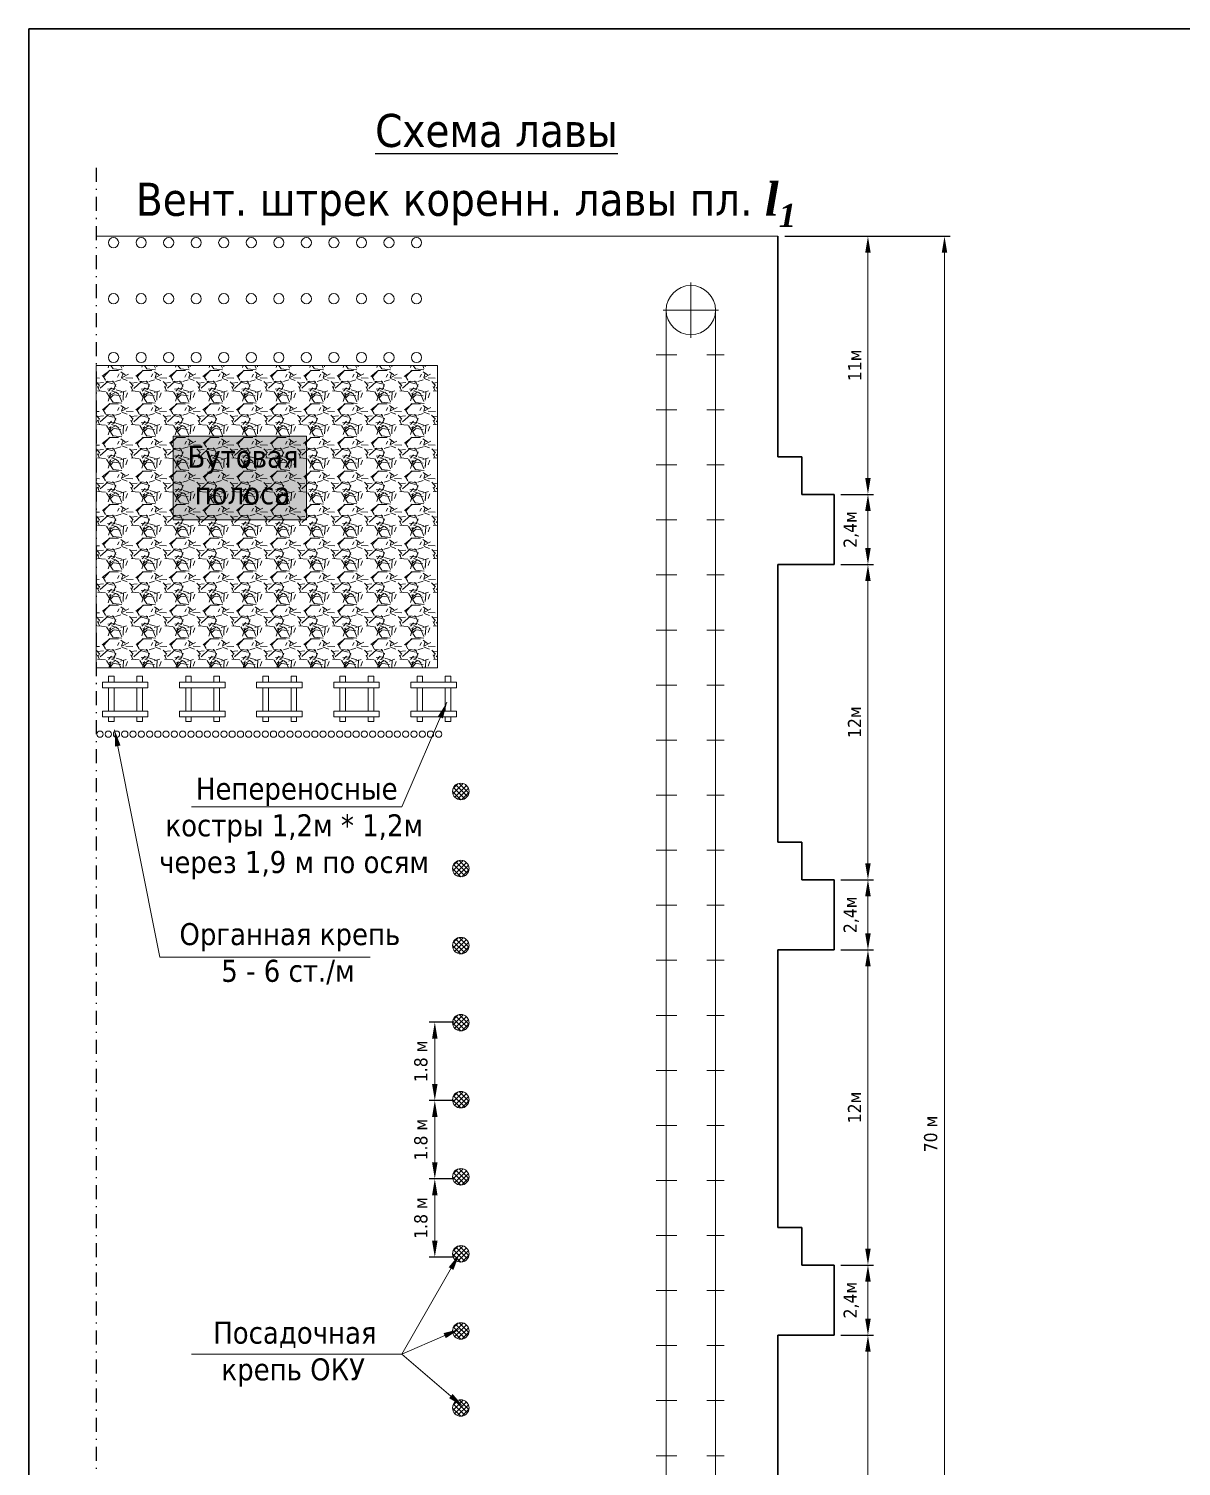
# Model space of a CAD drawing. Header units: millimetres. Extents: x 1757 to 4342, y -1901 to 53.
# Drawn here: x 3719.2 to 3823.8, y -405.4 to -274.8 of the extents above; entities that cross this region are included whole.
import ezdxf

# ---------------------------------------------------------------- set-up
doc = ezdxf.new("R2010")
doc.units = ezdxf.units.MM
doc.header["$LTSCALE"] = 0.1
doc.linetypes.add('DASHDOT', pattern=[25.4, 12.7, -6.35, 0, -6.35])
doc.styles.add('стиль', font='TAHOMA.TTF')
doc.dimstyles.new('Копия DIN', dxfattribs={"dimtxt": 2, "dimasz": 2.5, "dimexe": 0.5, "dimexo": 0.625, "dimtad": 0, "dimdec": 0, "dimlfac": 100, "dimzin": 4, "dimdsep": 46, "dimtxsty": 'стиль', "dimcen": 2.5, "dimclre": 256, "dimclrt": 256, "dimadec": 0, "dimazin": 2, "dimtfac": 1, "dimtdec": 0, "dimtmove": 0, "dimatfit": 3, "dimfxl": 1.25, "dimtvp": 1, "dimtolj": 1, "dimtzin": 0, "dimlwd": 0, "dimarcsym": 0})

# ---------------------------------------------------------------- blocks, each defined once
blk = doc.blocks.new('*D481')
at = {"linetype": 'ByBlock', "lineweight": -2}
for p, q in [((3757.79, -365.07), (3755.52, -365.07)), ((3757.79, -372.19), (3755.52, -372.19))]:
    blk.add_line(p, q, dxfattribs=at)
at = {"color": 0, "linetype": 'ByBlock', "lineweight": 0}
blk.add_line((3756.02, -366.57), (3756.02, -370.69), dxfattribs=at)
for points in [[(3755.77, -366.57), (3756.27, -366.57), (3756.02, -365.07)], [(3755.77, -370.69), (3756.27, -370.69), (3756.02, -372.19)]]:
    blk.add_solid(points, dxfattribs=at)
at = {"layer": 'Defpoints', "color": 0, "linetype": 'ByBlock', "lineweight": 0}
for p in [(3758.41, -365.07), (3756.02, -372.19), (3758.41, -372.19)]:
    blk.add_point(p, dxfattribs=at)
at = {"linetype": 'ByBlock', "lineweight": 0, "insert": (3754.76, -368.63), "char_height": 1.2, "attachment_point": 5, "rotation": 90, "style": 'стиль'}
blk.add_mtext('\\A1;1.8 м', dxfattribs=at)
blk = doc.blocks.new('*D482')
at = {"linetype": 'ByBlock', "lineweight": -2}
for p, q in [((3757.79, -372.19), (3755.52, -372.19)), ((3757.79, -379.3), (3755.52, -379.3))]:
    blk.add_line(p, q, dxfattribs=at)
at = {"color": 0, "linetype": 'ByBlock', "lineweight": 0}
blk.add_line((3756.02, -373.69), (3756.02, -377.8), dxfattribs=at)
for points in [[(3755.77, -373.69), (3756.27, -373.69), (3756.02, -372.19)], [(3755.77, -377.8), (3756.27, -377.8), (3756.02, -379.3)]]:
    blk.add_solid(points, dxfattribs=at)
at = {"layer": 'Defpoints', "color": 0, "linetype": 'ByBlock', "lineweight": 0}
for p in [(3758.41, -372.19), (3756.02, -379.3), (3758.41, -379.3)]:
    blk.add_point(p, dxfattribs=at)
at = {"linetype": 'ByBlock', "lineweight": 0, "insert": (3754.76, -375.74), "char_height": 1.2, "attachment_point": 5, "rotation": 90, "style": 'стиль'}
blk.add_mtext('\\A1;1.8 м', dxfattribs=at)
blk = doc.blocks.new('*D483')
at = {"linetype": 'ByBlock', "lineweight": -2}
for p, q in [((3757.79, -379.3), (3755.52, -379.3)), ((3757.79, -386.42), (3755.52, -386.42))]:
    blk.add_line(p, q, dxfattribs=at)
at = {"color": 0, "linetype": 'ByBlock', "lineweight": 0}
blk.add_line((3756.02, -380.8), (3756.02, -384.92), dxfattribs=at)
for points in [[(3755.77, -380.8), (3756.27, -380.8), (3756.02, -379.3)], [(3755.77, -384.92), (3756.27, -384.92), (3756.02, -386.42)]]:
    blk.add_solid(points, dxfattribs=at)
at = {"layer": 'Defpoints', "color": 0, "linetype": 'ByBlock', "lineweight": 0}
for p in [(3758.41, -379.3), (3756.02, -386.42), (3758.41, -386.42)]:
    blk.add_point(p, dxfattribs=at)
at = {"linetype": 'ByBlock', "lineweight": 0, "insert": (3754.76, -382.86), "char_height": 1.2, "attachment_point": 5, "rotation": 90, "style": 'стиль'}
blk.add_mtext('\\A1;1.8 м', dxfattribs=at)
blk = doc.blocks.new('*D486')
at = {"linetype": 'ByBlock', "lineweight": -2}
for p, q in [((3792.89, -387.13), (3795.84, -387.13)), ((3792.89, -393.51), (3795.84, -393.51))]:
    blk.add_line(p, q, dxfattribs=at)
at = {"color": 0, "linetype": 'ByBlock', "lineweight": 0}
blk.add_line((3795.34, -392.01), (3795.34, -388.63), dxfattribs=at)
for points in [[(3795.09, -388.63), (3795.59, -388.63), (3795.34, -387.13)], [(3795.09, -392.01), (3795.59, -392.01), (3795.34, -393.51)]]:
    blk.add_solid(points, dxfattribs=at)
at = {"layer": 'Defpoints', "color": 0, "linetype": 'ByBlock', "lineweight": 0}
for p in [(3792.26, -387.13), (3795.34, -387.13), (3792.26, -393.51)]:
    blk.add_point(p, dxfattribs=at)
at = {"linetype": 'ByBlock', "lineweight": 0, "insert": (3793.82, -390.32), "char_height": 1.2, "attachment_point": 5, "rotation": 90, "style": 'стиль'}
blk.add_mtext('\\A1;2,4м', dxfattribs=at)
blk = doc.blocks.new('*D487')
at = {"linetype": 'ByBlock', "lineweight": -2}
for p, q in [((3792.89, -352.13), (3795.84, -352.13)), ((3792.89, -358.51), (3795.84, -358.51))]:
    blk.add_line(p, q, dxfattribs=at)
at = {"color": 0, "linetype": 'ByBlock', "lineweight": 0}
blk.add_line((3795.34, -357.01), (3795.34, -353.63), dxfattribs=at)
for points in [[(3795.09, -353.63), (3795.59, -353.63), (3795.34, -352.13)], [(3795.09, -357.01), (3795.59, -357.01), (3795.34, -358.51)]]:
    blk.add_solid(points, dxfattribs=at)
at = {"layer": 'Defpoints', "color": 0, "linetype": 'ByBlock', "lineweight": 0}
for p in [(3792.26, -352.13), (3795.34, -352.13), (3792.26, -358.51)]:
    blk.add_point(p, dxfattribs=at)
at = {"linetype": 'ByBlock', "lineweight": 0, "insert": (3793.82, -355.32), "char_height": 1.2, "attachment_point": 5, "rotation": 90, "style": 'стиль'}
blk.add_mtext('\\A1;2,4м', dxfattribs=at)
blk = doc.blocks.new('*D488')
at = {"linetype": 'ByBlock', "lineweight": -2}
for p, q in [((3792.89, -317.13), (3795.84, -317.13)), ((3792.89, -323.51), (3795.84, -323.51))]:
    blk.add_line(p, q, dxfattribs=at)
at = {"color": 0, "linetype": 'ByBlock', "lineweight": 0}
blk.add_line((3795.34, -322.01), (3795.34, -318.63), dxfattribs=at)
for points in [[(3795.09, -318.63), (3795.59, -318.63), (3795.34, -317.13)], [(3795.09, -322.01), (3795.59, -322.01), (3795.34, -323.51)]]:
    blk.add_solid(points, dxfattribs=at)
at = {"layer": 'Defpoints', "color": 0, "linetype": 'ByBlock', "lineweight": 0}
for p in [(3792.26, -317.13), (3795.34, -317.13), (3792.26, -323.51)]:
    blk.add_point(p, dxfattribs=at)
at = {"linetype": 'ByBlock', "lineweight": 0, "insert": (3793.82, -320.32), "char_height": 1.2, "attachment_point": 5, "rotation": 90, "style": 'стиль'}
blk.add_mtext('\\A1;2,4м', dxfattribs=at)
blk = doc.blocks.new('*D490')
at = {"linetype": 'ByBlock', "lineweight": -2}
for p, q in [((3787.79, -293.69), (3795.84, -293.69)), ((3792.89, -317.13), (3795.84, -317.13))]:
    blk.add_line(p, q, dxfattribs=at)
at = {"color": 0, "linetype": 'ByBlock', "lineweight": 0}
blk.add_line((3795.34, -315.63), (3795.34, -295.19), dxfattribs=at)
for points in [[(3795.09, -295.19), (3795.59, -295.19), (3795.34, -293.69)], [(3795.09, -315.63), (3795.59, -315.63), (3795.34, -317.13)]]:
    blk.add_solid(points, dxfattribs=at)
at = {"layer": 'Defpoints', "color": 0, "linetype": 'ByBlock', "lineweight": 0}
for p in [(3787.17, -293.69), (3795.34, -293.69), (3792.26, -317.13)]:
    blk.add_point(p, dxfattribs=at)
at = {"linetype": 'ByBlock', "lineweight": 0, "insert": (3794.14, -305.41), "char_height": 1.2, "attachment_point": 5, "rotation": 90, "style": 'стиль'}
blk.add_mtext('\\A1;11м', dxfattribs=at)
blk = doc.blocks.new('*D491')
at = {"linetype": 'ByBlock', "lineweight": -2}
for p, q in [((3792.89, -393.51), (3795.84, -393.51)), ((3792.89, -422.13), (3795.84, -422.13))]:
    blk.add_line(p, q, dxfattribs=at)
at = {"color": 0, "linetype": 'ByBlock', "lineweight": 0}
blk.add_line((3795.34, -420.63), (3795.34, -395.01), dxfattribs=at)
for points in [[(3795.09, -395.01), (3795.59, -395.01), (3795.34, -393.51)], [(3795.09, -420.63), (3795.59, -420.63), (3795.34, -422.13)]]:
    blk.add_solid(points, dxfattribs=at)
at = {"layer": 'Defpoints', "color": 0, "linetype": 'ByBlock', "lineweight": 0}
for p in [(3792.26, -393.51), (3795.34, -393.51), (3792.26, -422.13)]:
    blk.add_point(p, dxfattribs=at)
at = {"linetype": 'ByBlock', "lineweight": 0, "insert": (3794.12, -407.82), "char_height": 1.2, "attachment_point": 5, "rotation": 90, "style": 'стиль'}
blk.add_mtext('\\A1;12м', dxfattribs=at)
blk = doc.blocks.new('*D492')
at = {"linetype": 'ByBlock', "lineweight": -2}
for p, q in [((3792.89, -358.51), (3795.84, -358.51)), ((3792.89, -387.13), (3795.84, -387.13))]:
    blk.add_line(p, q, dxfattribs=at)
at = {"color": 0, "linetype": 'ByBlock', "lineweight": 0}
blk.add_line((3795.34, -385.63), (3795.34, -360.01), dxfattribs=at)
for points in [[(3795.09, -360.01), (3795.59, -360.01), (3795.34, -358.51)], [(3795.09, -385.63), (3795.59, -385.63), (3795.34, -387.13)]]:
    blk.add_solid(points, dxfattribs=at)
at = {"layer": 'Defpoints', "color": 0, "linetype": 'ByBlock', "lineweight": 0}
for p in [(3792.26, -358.51), (3795.34, -358.51), (3792.26, -387.13)]:
    blk.add_point(p, dxfattribs=at)
at = {"linetype": 'ByBlock', "lineweight": 0, "insert": (3794.12, -372.82), "char_height": 1.2, "attachment_point": 5, "rotation": 90, "style": 'стиль'}
blk.add_mtext('\\A1;12м', dxfattribs=at)
blk = doc.blocks.new('*D493')
at = {"linetype": 'ByBlock', "lineweight": -2}
for p, q in [((3792.89, -323.51), (3795.84, -323.51)), ((3792.89, -352.13), (3795.84, -352.13))]:
    blk.add_line(p, q, dxfattribs=at)
at = {"color": 0, "linetype": 'ByBlock', "lineweight": 0}
blk.add_line((3795.34, -350.63), (3795.34, -325.01), dxfattribs=at)
for points in [[(3795.09, -325.01), (3795.59, -325.01), (3795.34, -323.51)], [(3795.09, -350.63), (3795.59, -350.63), (3795.34, -352.13)]]:
    blk.add_solid(points, dxfattribs=at)
at = {"layer": 'Defpoints', "color": 0, "linetype": 'ByBlock', "lineweight": 0}
for p in [(3792.26, -323.51), (3795.34, -323.51), (3792.26, -352.13)]:
    blk.add_point(p, dxfattribs=at)
at = {"linetype": 'ByBlock', "lineweight": 0, "insert": (3794.12, -337.82), "char_height": 1.2, "attachment_point": 5, "rotation": 90, "style": 'стиль'}
blk.add_mtext('\\A1;12м', dxfattribs=at)
blk = doc.blocks.new('*D494')
at = {"linetype": 'ByBlock', "lineweight": -2}
for p, q in [((3787.79, -293.69), (3802.79, -293.69)), ((3792.89, -456.77), (3802.79, -456.77))]:
    blk.add_line(p, q, dxfattribs=at)
at = {"color": 0, "linetype": 'ByBlock', "lineweight": 0}
blk.add_line((3802.29, -295.19), (3802.29, -455.27), dxfattribs=at)
for points in [[(3802.04, -295.19), (3802.54, -295.19), (3802.29, -293.69)], [(3802.04, -455.27), (3802.54, -455.27), (3802.29, -456.77)]]:
    blk.add_solid(points, dxfattribs=at)
at = {"layer": 'Defpoints', "color": 0, "linetype": 'ByBlock', "lineweight": 0}
for p in [(3787.17, -293.69), (3792.26, -456.77), (3802.29, -456.77)]:
    blk.add_point(p, dxfattribs=at)
at = {"linetype": 'ByBlock', "lineweight": 0, "insert": (3801.04, -375.23), "char_height": 1.2, "attachment_point": 5, "rotation": 90, "style": 'стиль'}
blk.add_mtext('\\A1;70 м', dxfattribs=at)

msp = doc.modelspace()

# ---------------------------------------------------------------- hatches: boundary and pattern name
at = {"linetype": 'ByBlock', "lineweight": 15}
h = msp.add_hatch(dxfattribs=at)
h.set_pattern_fill('GRAVEL', scale=0.12, style=0)
h.set_pattern_definition([(228.0128, (2.19456, -5.5053), (-24.384020719, -27.432033707), [0.4100652, -40.5966]), (184.9697, (1.92024, -5.81011), (36.5760591674, 3.0479784905), [0.703686, -69.6648]), (132.5104, (1.2192, -5.87107), (30.479977822, -33.528032751), [0.4961784, -49.12164]), (267.2737, (0.03048, -6.63307), (3.047986765, 60.959980384), [0.640806, -63.43968]), (292.8337, (0, -7.27315), (-15.2400432666, 36.576020796), [0.6283608, -62.20776]), (357.2737, (0.24384, -7.85227), (-60.959980384, 3.047986765), [0.640806, -63.43968]), (37.6942, (0.88392, -7.88275), (-39.6240250335, -30.4799728284), [0.8474328, -83.89572]), (72.2553, (1.55448, -7.36459), (21.3360426786, 67.0560194472), [0.800064, -79.20636]), (121.4296, (1.79832, -6.60259), (-24.3840062823, 39.623953392), [0.6429756, -63.6546]), (175.2364, (1.46304, -6.05395), (33.527973664, -3.047971395), [0.7340556, -35.96868]), (222.3974, (0.73152, -5.99299), (-36.5760011007, -33.5279563808), [0.9492936, -93.98016]), (138.8141, (3.048, -6.66355), (-21.33598641, 18.287971869), [0.324006, -32.07672]), (171.4692, (2.80416, -6.45019), (39.623939515, -6.09601536), [0.6164184, -61.02552]), (225, (2.1946, -6.3588), (-6e-16, -3.0479979), [0.4310508, -3.879468]), (203.1986, (1.9812, -5.993), (15.24005139, 6.09602673), [0.2321292, -22.98072]), (291.8014, (1.76784, -6.08443), (-3.04800214, 9.14400589), [0.3282792, -16.08576]), (30.9638, (1.88976, -6.38923), (9.143990346, 6.09600475), [0.533184, -17.23956]), (161.5651, (2.347, -6.1149), (6.09600278, -3.04799547), [0.3855444, -9.25308]), (16.3895, (0, -6.08443), (30.480016817, 9.14398098), [0.5401056, -53.47056]), (70.3462, (0.51816, -5.93203), (-12.191966026, -33.527952586), [0.4531188, -44.85864]), (293.1986, (2.34696, -5.5053), (-6.09602673, 15.24005139), [0.464256, -22.74864]), (343.6105, (2.52984, -5.93203), (-30.480016817, 9.14398098), [0.5401056, -53.47056]), (339.444, (0, -7.9742), (-15.240018917, 6.095992603), [0.520842, -25.52124]), (294.7751, (0.48768, -8.15707), (-15.239964484, 33.527984431), [0.4364064, -43.20432]), (66.8014, (2.37744, -8.5533), (6.09602673, 15.24005139), [0.464256, -22.74864]), (17.354, (2.56032, -8.1266), (-39.624002138, -12.191981611), [0.5109396, -50.58288]), (69.444, (0.88392, -8.5533), (-6.095992603, -15.240018917), [0.2604216, -25.78176]), (101.3099, (2.19456, -8.5533), (-3.04798496, 12.19196095), [0.155418, -15.3864]), (165.9638, (2.1641, -8.4009), (9.14400643, -3.04799472), [0.6283608, -11.93886]), (186.009, (1.55448, -8.24851), (30.479955053, 3.047992882), [0.5823204, -57.64968]), (303.6901, (1.8898, -6.66355), (-3.04800105, 6.09599412), [0.4395888, -10.550136]), (353.1572, (2.1336, -7.02931), (51.816021428, -6.096027302), [0.7674684, -75.9792]), (60.9454, (2.8956, -7.12075), (-12.19197164, -21.335949133), [0.3138096, -31.06728]), (90, (3.048, -6.8464), (-3.048, 3.048), [0.18288, -2.86512]), (120.2564, (1.49352, -8.15707), (12.19197416, -21.335989239), [0.4234404, -41.92068]), (48.0128, (1.28016, -7.7913), (24.384020719, 27.432033707), [0.8201316, -40.18656]), (0, (1.8288, -7.1817), (3.048, 3.048), [0.79248, -2.25552]), (325.3048, (2.62128, -7.18171), (-30.479947189, 21.336002029), [0.481932, -47.71116]), (254.0546, (3.0175, -7.45603), (-3.048007776, -12.192029044), [0.4437948, -21.74604]), (207.646, (2.8956, -7.88275), (-57.911979659, -30.4800191697), [0.722574, -71.535]), (175.4261, (2.25552, -8.21803), (-39.6240091257, 3.0479852535), [0.7644348, -75.67896]), (175.4261, (2.25552, -8.21803), (-39.6240091257, 3.0479852535), [0.7644348, -75.67896])])
h.paths.add_polyline_path([(3725.272, -305.411), (3756.26, -305.411), (3756.26, -332.885), (3725.272, -332.885)])
at = {"linetype": 'ByBlock', "lineweight": 15, "true_color": 0xffffff}
msp.add_hatch(color=7, dxfattribs=at).paths.add_polyline_path([(3732.271, -311.845), (3744.371, -311.845), (3744.371, -319.457), (3732.271, -319.457)])
at = {"lineweight": 0}
h = msp.add_hatch(dxfattribs=at)
h.set_pattern_fill('NET', scale=0.1, angle=45, style=0)
h.set_pattern_definition([(45, (2018.50238, 111.72986), (-0.224506403, 0.224506403), []), (135, (2018.50238, 111.72986), (-0.224506403, -0.224506403), [])])
edge = h.paths.add_edge_path()
edge.add_arc((3758.38, -344.116), 0.75, 0, 360)
h = msp.add_hatch(dxfattribs=at)
h.set_pattern_fill('NET', scale=0.1, angle=45, style=0)
h.set_pattern_definition([(45, (2018.50238, 104.72986), (-0.224506403, 0.224506403), []), (135, (2018.50238, 104.72986), (-0.224506403, -0.224506403), [])])
edge = h.paths.add_edge_path()
edge.add_arc((3758.38, -351.116), 0.75, 0, 360)
h = msp.add_hatch(dxfattribs=at)
h.set_pattern_fill('NET', scale=0.1, angle=45, style=0)
h.set_pattern_definition([(45, (2018.50238, 97.72986), (-0.224506403, 0.224506403), []), (135, (2018.50238, 97.72986), (-0.224506403, -0.224506403), [])])
edge = h.paths.add_edge_path()
edge.add_arc((3758.38, -358.116), 0.75, 0, 360)
h = msp.add_hatch(dxfattribs=at)
h.set_pattern_fill('NET', scale=0.1, angle=45, style=0)
h.set_pattern_definition([(45, (2018.50238, 90.72986), (-0.224506403, 0.224506403), []), (135, (2018.50238, 90.72986), (-0.224506403, -0.224506403), [])])
edge = h.paths.add_edge_path()
edge.add_arc((3758.38, -365.116), 0.75, 0, 360)
h = msp.add_hatch(dxfattribs=at)
h.set_pattern_fill('NET', scale=0.1, angle=45, style=0)
h.set_pattern_definition([(45, (2018.50238, 83.72986), (-0.224506403, 0.224506403), []), (135, (2018.50238, 83.72986), (-0.224506403, -0.224506403), [])])
edge = h.paths.add_edge_path()
edge.add_arc((3758.38, -372.116), 0.75, 0, 360)
h = msp.add_hatch(dxfattribs=at)
h.set_pattern_fill('NET', scale=0.1, angle=45, style=0)
h.set_pattern_definition([(45, (2018.50238, 76.72986), (-0.224506403, 0.224506403), []), (135, (2018.50238, 76.72986), (-0.224506403, -0.224506403), [])])
edge = h.paths.add_edge_path()
edge.add_arc((3758.38, -379.116), 0.75, 0, 360)
h = msp.add_hatch(dxfattribs=at)
h.set_pattern_fill('NET', scale=0.1, angle=45, style=0)
h.set_pattern_definition([(45, (2018.50238, 69.72986), (-0.224506403, 0.224506403), []), (135, (2018.50238, 69.72986), (-0.224506403, -0.224506403), [])])
edge = h.paths.add_edge_path()
edge.add_arc((3758.38, -386.116), 0.75, 0, 360)
h = msp.add_hatch(dxfattribs=at)
h.set_pattern_fill('NET', scale=0.1, angle=45, style=0)
h.set_pattern_definition([(45, (2018.50238, 62.72986), (-0.224506403, 0.224506403), []), (135, (2018.50238, 62.72986), (-0.224506403, -0.224506403), [])])
edge = h.paths.add_edge_path()
edge.add_arc((3758.38, -393.116), 0.75, 0, 360)
h = msp.add_hatch(dxfattribs=at)
h.set_pattern_fill('NET', scale=0.1, angle=45, style=0)
h.set_pattern_definition([(45, (2018.50238, 55.72986), (-0.224506403, 0.224506403), []), (135, (2018.50238, 55.72986), (-0.224506403, -0.224506403), [])])
edge = h.paths.add_edge_path()
edge.add_arc((3758.38, -400.116), 0.75, 0, 360)

# ---------------------------------------------------------------- linework, layer by layer
at = {"color": 7, "linetype": 'ByBlock', "lineweight": 30}
for p, q in [((4009.635, -274.836), (3719.16, -274.836)), ((3719.16, -274.836), (3719.16, -684.836)), ((3787.167, -313.735), (3787.167, -293.687)), ((3789.338, -313.735), (3787.167, -313.735)), ((3789.338, -317.131), (3789.338, -313.735)), ((3792.264, -317.131), (3789.338, -317.131)), ((3792.264, -323.505), (3792.264, -317.131)), ((3792.264, -323.505), (3787.167, -323.505)), ((3787.167, -348.735), (3787.167, -323.505)), ((3789.338, -348.735), (3787.167, -348.735)), ((3789.338, -352.131), (3789.338, -348.735)), ((3792.264, -352.131), (3789.338, -352.131)), ((3792.264, -358.505), (3792.264, -352.131)), ((3792.264, -358.505), (3787.167, -358.505)), ((3787.167, -383.735), (3787.167, -358.505)), ((3789.338, -383.735), (3787.167, -383.735)), ((3789.338, -387.131), (3789.338, -383.735)), ((3792.264, -387.131), (3789.338, -387.131)), ((3792.264, -393.505), (3792.264, -387.131)), ((3792.264, -393.505), (3787.167, -393.505)), ((3787.167, -418.735), (3787.167, -393.505))]:
    msp.add_line(p, q, dxfattribs=at)
at = {"color": 7, "linetype": 'DASHDOT'}
msp.add_line((3725.272, -287.478), (3725.272, -480.1), dxfattribs=at)
at = {"color": 7, "linetype": 'ByBlock', "lineweight": 15}
for p, q in [((3787.167, -293.687), (3725.272, -293.687)), ((3779.26, -302.896), (3779.26, -297.896)), ((3776.76, -300.396), (3781.76, -300.396)), ((3777.019, -300.396), (3777.019, -451.802)), ((3781.5, -300.396), (3781.5, -451.802)), ((3725.272, -305.411), (3725.272, -332.885)), ((3776.125, -304.45), (3777.984, -304.45)), ((3776.125, -304.45), (3777.984, -304.45)), ((3776.125, -304.45), (3777.984, -304.45)), ((3776.125, -304.45), (3777.984, -304.45)), ((3776.125, -304.45), (3777.984, -304.45)), ((3776.125, -304.45), (3777.984, -304.45)), ((3776.125, -304.45), (3777.984, -304.45)), ((3776.125, -304.45), (3777.984, -304.45)), ((3776.125, -304.45), (3777.984, -304.45)), ((3776.125, -304.45), (3777.984, -304.45)), ((3780.727, -304.45), (3782.286, -304.45)), ((3780.727, -304.45), (3782.286, -304.45)), ((3780.727, -304.45), (3782.286, -304.45)), ((3780.727, -304.45), (3782.286, -304.45)), ((3780.727, -304.45), (3782.286, -304.45)), ((3780.727, -304.45), (3782.286, -304.45)), ((3780.727, -304.45), (3782.286, -304.45)), ((3780.727, -304.45), (3782.286, -304.45)), ((3780.727, -304.45), (3782.286, -304.45)), ((3780.727, -304.45), (3782.286, -304.45)), ((3776.125, -309.45), (3777.984, -309.45)), ((3776.125, -309.45), (3777.984, -309.45)), ((3776.125, -309.45), (3777.984, -309.45)), ((3776.125, -309.45), (3777.984, -309.45)), ((3776.125, -309.45), (3777.984, -309.45)), ((3776.125, -309.45), (3777.984, -309.45)), ((3776.125, -309.45), (3777.984, -309.45)), ((3776.125, -309.45), (3777.984, -309.45)), ((3776.125, -309.45), (3777.984, -309.45)), ((3776.125, -309.45), (3777.984, -309.45)), ((3780.727, -309.45), (3782.286, -309.45)), ((3780.727, -309.45), (3782.286, -309.45)), ((3780.727, -309.45), (3782.286, -309.45)), ((3780.727, -309.45), (3782.286, -309.45)), ((3780.727, -309.45), (3782.286, -309.45)), ((3780.727, -309.45), (3782.286, -309.45)), ((3780.727, -309.45), (3782.286, -309.45)), ((3780.727, -309.45), (3782.286, -309.45)), ((3780.727, -309.45), (3782.286, -309.45)), ((3780.727, -309.45), (3782.286, -309.45)), ((3776.125, -314.45), (3777.984, -314.45)), ((3776.125, -314.45), (3777.984, -314.45)), ((3776.125, -314.45), (3777.984, -314.45)), ((3776.125, -314.45), (3777.984, -314.45)), ((3776.125, -314.45), (3777.984, -314.45)), ((3776.125, -314.45), (3777.984, -314.45)), ((3776.125, -314.45), (3777.984, -314.45)), ((3776.125, -314.45), (3777.984, -314.45)), ((3776.125, -314.45), (3777.984, -314.45)), ((3776.125, -314.45), (3777.984, -314.45)), ((3780.727, -314.45), (3782.286, -314.45)), ((3780.727, -314.45), (3782.286, -314.45)), ((3780.727, -314.45), (3782.286, -314.45)), ((3780.727, -314.45), (3782.286, -314.45)), ((3780.727, -314.45), (3782.286, -314.45)), ((3780.727, -314.45), (3782.286, -314.45)), ((3780.727, -314.45), (3782.286, -314.45)), ((3780.727, -314.45), (3782.286, -314.45)), ((3780.727, -314.45), (3782.286, -314.45)), ((3780.727, -314.45), (3782.286, -314.45)), ((3776.125, -319.45), (3777.984, -319.45)), ((3776.125, -319.45), (3777.984, -319.45)), ((3776.125, -319.45), (3777.984, -319.45)), ((3776.125, -319.45), (3777.984, -319.45)), ((3776.125, -319.45), (3777.984, -319.45)), ((3776.125, -319.45), (3777.984, -319.45)), ((3776.125, -319.45), (3777.984, -319.45)), ((3776.125, -319.45), (3777.984, -319.45)), ((3776.125, -319.45), (3777.984, -319.45)), ((3776.125, -319.45), (3777.984, -319.45)), ((3780.727, -319.45), (3782.286, -319.45)), ((3780.727, -319.45), (3782.286, -319.45)), ((3780.727, -319.45), (3782.286, -319.45)), ((3780.727, -319.45), (3782.286, -319.45)), ((3780.727, -319.45), (3782.286, -319.45)), ((3780.727, -319.45), (3782.286, -319.45)), ((3780.727, -319.45), (3782.286, -319.45)), ((3780.727, -319.45), (3782.286, -319.45)), ((3780.727, -319.45), (3782.286, -319.45)), ((3780.727, -319.45), (3782.286, -319.45)), ((3776.125, -324.45), (3777.984, -324.45)), ((3776.125, -324.45), (3777.984, -324.45)), ((3776.125, -324.45), (3777.984, -324.45)), ((3776.125, -324.45), (3777.984, -324.45)), ((3776.125, -324.45), (3777.984, -324.45)), ((3776.125, -324.45), (3777.984, -324.45)), ((3776.125, -324.45), (3777.984, -324.45)), ((3776.125, -324.45), (3777.984, -324.45)), ((3776.125, -324.45), (3777.984, -324.45)), ((3776.125, -324.45), (3777.984, -324.45)), ((3780.727, -324.45), (3782.286, -324.45)), ((3780.727, -324.45), (3782.286, -324.45)), ((3780.727, -324.45), (3782.286, -324.45)), ((3780.727, -324.45), (3782.286, -324.45)), ((3780.727, -324.45), (3782.286, -324.45)), ((3780.727, -324.45), (3782.286, -324.45)), ((3780.727, -324.45), (3782.286, -324.45)), ((3780.727, -324.45), (3782.286, -324.45)), ((3780.727, -324.45), (3782.286, -324.45)), ((3780.727, -324.45), (3782.286, -324.45)), ((3776.125, -329.45), (3777.984, -329.45)), ((3776.125, -329.45), (3777.984, -329.45)), ((3776.125, -329.45), (3777.984, -329.45)), ((3776.125, -329.45), (3777.984, -329.45)), ((3776.125, -329.45), (3777.984, -329.45)), ((3776.125, -329.45), (3777.984, -329.45)), ((3776.125, -329.45), (3777.984, -329.45)), ((3776.125, -329.45), (3777.984, -329.45)), ((3776.125, -329.45), (3777.984, -329.45)), ((3776.125, -329.45), (3777.984, -329.45)), ((3780.727, -329.45), (3782.286, -329.45)), ((3780.727, -329.45), (3782.286, -329.45)), ((3780.727, -329.45), (3782.286, -329.45)), ((3780.727, -329.45), (3782.286, -329.45)), ((3780.727, -329.45), (3782.286, -329.45)), ((3780.727, -329.45), (3782.286, -329.45)), ((3780.727, -329.45), (3782.286, -329.45)), ((3780.727, -329.45), (3782.286, -329.45)), ((3780.727, -329.45), (3782.286, -329.45)), ((3780.727, -329.45), (3782.286, -329.45)), ((3776.125, -334.45), (3777.984, -334.45)), ((3776.125, -334.45), (3777.984, -334.45)), ((3776.125, -334.45), (3777.984, -334.45)), ((3776.125, -334.45), (3777.984, -334.45)), ((3776.125, -334.45), (3777.984, -334.45)), ((3776.125, -334.45), (3777.984, -334.45)), ((3776.125, -334.45), (3777.984, -334.45)), ((3776.125, -334.45), (3777.984, -334.45)), ((3776.125, -334.45), (3777.984, -334.45)), ((3776.125, -334.45), (3777.984, -334.45)), ((3780.727, -334.45), (3782.286, -334.45)), ((3780.727, -334.45), (3782.286, -334.45)), ((3780.727, -334.45), (3782.286, -334.45)), ((3780.727, -334.45), (3782.286, -334.45)), ((3780.727, -334.45), (3782.286, -334.45)), ((3780.727, -334.45), (3782.286, -334.45)), ((3780.727, -334.45), (3782.286, -334.45)), ((3780.727, -334.45), (3782.286, -334.45)), ((3780.727, -334.45), (3782.286, -334.45)), ((3780.727, -334.45), (3782.286, -334.45)), ((3776.125, -339.45), (3777.984, -339.45)), ((3776.125, -339.45), (3777.984, -339.45)), ((3776.125, -339.45), (3777.984, -339.45)), ((3776.125, -339.45), (3777.984, -339.45)), ((3776.125, -339.45), (3777.984, -339.45)), ((3776.125, -339.45), (3777.984, -339.45)), ((3776.125, -339.45), (3777.984, -339.45)), ((3776.125, -339.45), (3777.984, -339.45)), ((3776.125, -339.45), (3777.984, -339.45)), ((3776.125, -339.45), (3777.984, -339.45)), ((3780.727, -339.45), (3782.286, -339.45)), ((3780.727, -339.45), (3782.286, -339.45)), ((3780.727, -339.45), (3782.286, -339.45)), ((3780.727, -339.45), (3782.286, -339.45)), ((3780.727, -339.45), (3782.286, -339.45)), ((3780.727, -339.45), (3782.286, -339.45)), ((3780.727, -339.45), (3782.286, -339.45)), ((3780.727, -339.45), (3782.286, -339.45)), ((3780.727, -339.45), (3782.286, -339.45)), ((3780.727, -339.45), (3782.286, -339.45)), ((3776.125, -344.45), (3777.984, -344.45)), ((3776.125, -344.45), (3777.984, -344.45)), ((3776.125, -344.45), (3777.984, -344.45)), ((3776.125, -344.45), (3777.984, -344.45)), ((3776.125, -344.45), (3777.984, -344.45)), ((3776.125, -344.45), (3777.984, -344.45)), ((3776.125, -344.45), (3777.984, -344.45)), ((3776.125, -344.45), (3777.984, -344.45)), ((3776.125, -344.45), (3777.984, -344.45)), ((3776.125, -344.45), (3777.984, -344.45)), ((3780.727, -344.45), (3782.286, -344.45)), ((3780.727, -344.45), (3782.286, -344.45)), ((3780.727, -344.45), (3782.286, -344.45)), ((3780.727, -344.45), (3782.286, -344.45)), ((3780.727, -344.45), (3782.286, -344.45)), ((3780.727, -344.45), (3782.286, -344.45)), ((3780.727, -344.45), (3782.286, -344.45)), ((3780.727, -344.45), (3782.286, -344.45)), ((3780.727, -344.45), (3782.286, -344.45)), ((3780.727, -344.45), (3782.286, -344.45)), ((3776.125, -349.45), (3777.984, -349.45)), ((3776.125, -349.45), (3777.984, -349.45)), ((3776.125, -349.45), (3777.984, -349.45)), ((3776.125, -349.45), (3777.984, -349.45)), ((3776.125, -349.45), (3777.984, -349.45)), ((3776.125, -349.45), (3777.984, -349.45)), ((3776.125, -349.45), (3777.984, -349.45)), ((3776.125, -349.45), (3777.984, -349.45)), ((3776.125, -349.45), (3777.984, -349.45)), ((3776.125, -349.45), (3777.984, -349.45)), ((3780.727, -349.45), (3782.286, -349.45)), ((3780.727, -349.45), (3782.286, -349.45)), ((3780.727, -349.45), (3782.286, -349.45)), ((3780.727, -349.45), (3782.286, -349.45)), ((3780.727, -349.45), (3782.286, -349.45)), ((3780.727, -349.45), (3782.286, -349.45)), ((3780.727, -349.45), (3782.286, -349.45)), ((3780.727, -349.45), (3782.286, -349.45)), ((3780.727, -349.45), (3782.286, -349.45)), ((3780.727, -349.45), (3782.286, -349.45)), ((3776.125, -354.45), (3777.984, -354.45)), ((3776.125, -354.45), (3777.984, -354.45)), ((3776.125, -354.45), (3777.984, -354.45)), ((3776.125, -354.45), (3777.984, -354.45)), ((3776.125, -354.45), (3777.984, -354.45)), ((3776.125, -354.45), (3777.984, -354.45)), ((3776.125, -354.45), (3777.984, -354.45)), ((3776.125, -354.45), (3777.984, -354.45)), ((3776.125, -354.45), (3777.984, -354.45)), ((3776.125, -354.45), (3777.984, -354.45)), ((3780.727, -354.45), (3782.286, -354.45)), ((3780.727, -354.45), (3782.286, -354.45)), ((3780.727, -354.45), (3782.286, -354.45)), ((3780.727, -354.45), (3782.286, -354.45)), ((3780.727, -354.45), (3782.286, -354.45)), ((3780.727, -354.45), (3782.286, -354.45)), ((3780.727, -354.45), (3782.286, -354.45)), ((3780.727, -354.45), (3782.286, -354.45)), ((3780.727, -354.45), (3782.286, -354.45)), ((3780.727, -354.45), (3782.286, -354.45)), ((3776.125, -359.45), (3777.984, -359.45)), ((3776.125, -359.45), (3777.984, -359.45)), ((3776.125, -359.45), (3777.984, -359.45)), ((3776.125, -359.45), (3777.984, -359.45)), ((3776.125, -359.45), (3777.984, -359.45)), ((3776.125, -359.45), (3777.984, -359.45)), ((3776.125, -359.45), (3777.984, -359.45)), ((3776.125, -359.45), (3777.984, -359.45)), ((3776.125, -359.45), (3777.984, -359.45)), ((3776.125, -359.45), (3777.984, -359.45)), ((3780.727, -359.45), (3782.286, -359.45)), ((3780.727, -359.45), (3782.286, -359.45)), ((3780.727, -359.45), (3782.286, -359.45)), ((3780.727, -359.45), (3782.286, -359.45)), ((3780.727, -359.45), (3782.286, -359.45)), ((3780.727, -359.45), (3782.286, -359.45)), ((3780.727, -359.45), (3782.286, -359.45)), ((3780.727, -359.45), (3782.286, -359.45)), ((3780.727, -359.45), (3782.286, -359.45)), ((3780.727, -359.45), (3782.286, -359.45)), ((3776.125, -364.45), (3777.984, -364.45)), ((3776.125, -364.45), (3777.984, -364.45)), ((3776.125, -364.45), (3777.984, -364.45)), ((3776.125, -364.45), (3777.984, -364.45)), ((3776.125, -364.45), (3777.984, -364.45)), ((3776.125, -364.45), (3777.984, -364.45)), ((3776.125, -364.45), (3777.984, -364.45)), ((3776.125, -364.45), (3777.984, -364.45)), ((3776.125, -364.45), (3777.984, -364.45)), ((3776.125, -364.45), (3777.984, -364.45)), ((3780.727, -364.45), (3782.286, -364.45)), ((3780.727, -364.45), (3782.286, -364.45)), ((3780.727, -364.45), (3782.286, -364.45)), ((3780.727, -364.45), (3782.286, -364.45)), ((3780.727, -364.45), (3782.286, -364.45)), ((3780.727, -364.45), (3782.286, -364.45)), ((3780.727, -364.45), (3782.286, -364.45)), ((3780.727, -364.45), (3782.286, -364.45)), ((3780.727, -364.45), (3782.286, -364.45)), ((3780.727, -364.45), (3782.286, -364.45)), ((3776.125, -369.45), (3777.984, -369.45)), ((3776.125, -369.45), (3777.984, -369.45)), ((3776.125, -369.45), (3777.984, -369.45)), ((3776.125, -369.45), (3777.984, -369.45)), ((3776.125, -369.45), (3777.984, -369.45)), ((3776.125, -369.45), (3777.984, -369.45)), ((3776.125, -369.45), (3777.984, -369.45)), ((3776.125, -369.45), (3777.984, -369.45)), ((3776.125, -369.45), (3777.984, -369.45)), ((3776.125, -369.45), (3777.984, -369.45)), ((3780.727, -369.45), (3782.286, -369.45)), ((3780.727, -369.45), (3782.286, -369.45)), ((3780.727, -369.45), (3782.286, -369.45)), ((3780.727, -369.45), (3782.286, -369.45)), ((3780.727, -369.45), (3782.286, -369.45)), ((3780.727, -369.45), (3782.286, -369.45)), ((3780.727, -369.45), (3782.286, -369.45)), ((3780.727, -369.45), (3782.286, -369.45)), ((3780.727, -369.45), (3782.286, -369.45)), ((3780.727, -369.45), (3782.286, -369.45)), ((3776.125, -374.45), (3777.984, -374.45)), ((3776.125, -374.45), (3777.984, -374.45)), ((3776.125, -374.45), (3777.984, -374.45)), ((3776.125, -374.45), (3777.984, -374.45)), ((3776.125, -374.45), (3777.984, -374.45)), ((3776.125, -374.45), (3777.984, -374.45)), ((3776.125, -374.45), (3777.984, -374.45)), ((3776.125, -374.45), (3777.984, -374.45)), ((3776.125, -374.45), (3777.984, -374.45)), ((3776.125, -374.45), (3777.984, -374.45)), ((3780.727, -374.45), (3782.286, -374.45)), ((3780.727, -374.45), (3782.286, -374.45)), ((3780.727, -374.45), (3782.286, -374.45)), ((3780.727, -374.45), (3782.286, -374.45)), ((3780.727, -374.45), (3782.286, -374.45)), ((3780.727, -374.45), (3782.286, -374.45)), ((3780.727, -374.45), (3782.286, -374.45)), ((3780.727, -374.45), (3782.286, -374.45)), ((3780.727, -374.45), (3782.286, -374.45)), ((3780.727, -374.45), (3782.286, -374.45)), ((3776.125, -379.45), (3777.984, -379.45)), ((3776.125, -379.45), (3777.984, -379.45)), ((3776.125, -379.45), (3777.984, -379.45)), ((3776.125, -379.45), (3777.984, -379.45)), ((3776.125, -379.45), (3777.984, -379.45)), ((3776.125, -379.45), (3777.984, -379.45)), ((3776.125, -379.45), (3777.984, -379.45)), ((3776.125, -379.45), (3777.984, -379.45)), ((3776.125, -379.45), (3777.984, -379.45)), ((3776.125, -379.45), (3777.984, -379.45)), ((3780.727, -379.45), (3782.286, -379.45)), ((3780.727, -379.45), (3782.286, -379.45)), ((3780.727, -379.45), (3782.286, -379.45)), ((3780.727, -379.45), (3782.286, -379.45)), ((3780.727, -379.45), (3782.286, -379.45)), ((3780.727, -379.45), (3782.286, -379.45)), ((3780.727, -379.45), (3782.286, -379.45)), ((3780.727, -379.45), (3782.286, -379.45)), ((3780.727, -379.45), (3782.286, -379.45)), ((3780.727, -379.45), (3782.286, -379.45)), ((3776.125, -384.45), (3777.984, -384.45)), ((3776.125, -384.45), (3777.984, -384.45)), ((3776.125, -384.45), (3777.984, -384.45)), ((3776.125, -384.45), (3777.984, -384.45)), ((3776.125, -384.45), (3777.984, -384.45)), ((3776.125, -384.45), (3777.984, -384.45)), ((3776.125, -384.45), (3777.984, -384.45)), ((3776.125, -384.45), (3777.984, -384.45)), ((3776.125, -384.45), (3777.984, -384.45)), ((3776.125, -384.45), (3777.984, -384.45)), ((3780.727, -384.45), (3782.286, -384.45)), ((3780.727, -384.45), (3782.286, -384.45)), ((3780.727, -384.45), (3782.286, -384.45)), ((3780.727, -384.45), (3782.286, -384.45)), ((3780.727, -384.45), (3782.286, -384.45)), ((3780.727, -384.45), (3782.286, -384.45)), ((3780.727, -384.45), (3782.286, -384.45)), ((3780.727, -384.45), (3782.286, -384.45)), ((3780.727, -384.45), (3782.286, -384.45)), ((3780.727, -384.45), (3782.286, -384.45)), ((3776.125, -389.45), (3777.984, -389.45)), ((3776.125, -389.45), (3777.984, -389.45)), ((3776.125, -389.45), (3777.984, -389.45)), ((3776.125, -389.45), (3777.984, -389.45)), ((3776.125, -389.45), (3777.984, -389.45)), ((3776.125, -389.45), (3777.984, -389.45)), ((3776.125, -389.45), (3777.984, -389.45)), ((3776.125, -389.45), (3777.984, -389.45)), ((3776.125, -389.45), (3777.984, -389.45)), ((3776.125, -389.45), (3777.984, -389.45)), ((3780.727, -389.45), (3782.286, -389.45)), ((3780.727, -389.45), (3782.286, -389.45)), ((3780.727, -389.45), (3782.286, -389.45)), ((3780.727, -389.45), (3782.286, -389.45)), ((3780.727, -389.45), (3782.286, -389.45)), ((3780.727, -389.45), (3782.286, -389.45)), ((3780.727, -389.45), (3782.286, -389.45)), ((3780.727, -389.45), (3782.286, -389.45)), ((3780.727, -389.45), (3782.286, -389.45)), ((3780.727, -389.45), (3782.286, -389.45)), ((3776.125, -394.45), (3777.984, -394.45)), ((3776.125, -394.45), (3777.984, -394.45)), ((3776.125, -394.45), (3777.984, -394.45)), ((3776.125, -394.45), (3777.984, -394.45)), ((3776.125, -394.45), (3777.984, -394.45)), ((3776.125, -394.45), (3777.984, -394.45)), ((3776.125, -394.45), (3777.984, -394.45)), ((3776.125, -394.45), (3777.984, -394.45)), ((3776.125, -394.45), (3777.984, -394.45)), ((3776.125, -394.45), (3777.984, -394.45)), ((3780.727, -394.45), (3782.286, -394.45)), ((3780.727, -394.45), (3782.286, -394.45)), ((3780.727, -394.45), (3782.286, -394.45)), ((3780.727, -394.45), (3782.286, -394.45)), ((3780.727, -394.45), (3782.286, -394.45)), ((3780.727, -394.45), (3782.286, -394.45)), ((3780.727, -394.45), (3782.286, -394.45)), ((3780.727, -394.45), (3782.286, -394.45)), ((3780.727, -394.45), (3782.286, -394.45)), ((3780.727, -394.45), (3782.286, -394.45)), ((3776.125, -399.45), (3777.984, -399.45)), ((3776.125, -399.45), (3777.984, -399.45)), ((3776.125, -399.45), (3777.984, -399.45)), ((3776.125, -399.45), (3777.984, -399.45)), ((3776.125, -399.45), (3777.984, -399.45)), ((3776.125, -399.45), (3777.984, -399.45)), ((3776.125, -399.45), (3777.984, -399.45)), ((3776.125, -399.45), (3777.984, -399.45)), ((3776.125, -399.45), (3777.984, -399.45)), ((3776.125, -399.45), (3777.984, -399.45)), ((3780.727, -399.45), (3782.286, -399.45)), ((3780.727, -399.45), (3782.286, -399.45)), ((3780.727, -399.45), (3782.286, -399.45)), ((3780.727, -399.45), (3782.286, -399.45)), ((3780.727, -399.45), (3782.286, -399.45)), ((3780.727, -399.45), (3782.286, -399.45)), ((3780.727, -399.45), (3782.286, -399.45)), ((3780.727, -399.45), (3782.286, -399.45)), ((3780.727, -399.45), (3782.286, -399.45)), ((3780.727, -399.45), (3782.286, -399.45)), ((3776.125, -404.45), (3777.984, -404.45)), ((3776.125, -404.45), (3777.984, -404.45)), ((3776.125, -404.45), (3777.984, -404.45)), ((3776.125, -404.45), (3777.984, -404.45)), ((3776.125, -404.45), (3777.984, -404.45)), ((3776.125, -404.45), (3777.984, -404.45)), ((3776.125, -404.45), (3777.984, -404.45)), ((3776.125, -404.45), (3777.984, -404.45)), ((3776.125, -404.45), (3777.984, -404.45)), ((3776.125, -404.45), (3777.984, -404.45)), ((3780.727, -404.45), (3782.286, -404.45)), ((3780.727, -404.45), (3782.286, -404.45)), ((3780.727, -404.45), (3782.286, -404.45)), ((3780.727, -404.45), (3782.286, -404.45)), ((3780.727, -404.45), (3782.286, -404.45)), ((3780.727, -404.45), (3782.286, -404.45)), ((3780.727, -404.45), (3782.286, -404.45)), ((3780.727, -404.45), (3782.286, -404.45)), ((3780.727, -404.45), (3782.286, -404.45)), ((3780.727, -404.45), (3782.286, -404.45))]:
    msp.add_line(p, q, dxfattribs=at)
at = {"color": 7, "lineweight": 0}
for p, q in [((3756.915, -393.545), (3753.014, -395.23)), ((3757.48, -399.03), (3753.033, -395.222))]:
    msp.add_line(p, q, dxfattribs=at)
at = {"color": 7, "linetype": 'ByBlock', "lineweight": 15}
for points in [[(3725.272, -305.411), (3756.26, -305.411), (3756.26, -332.885), (3725.272, -332.885)], [(3726.405, -334.192), (3726.405, -333.634), (3726.908, -333.634), (3726.908, -334.192)], [(3728.973, -334.192), (3728.973, -333.634), (3729.476, -333.634), (3729.476, -334.192)], [(3733.405, -334.192), (3733.405, -333.634), (3733.908, -333.634), (3733.908, -334.192)], [(3735.973, -334.192), (3735.973, -333.634), (3736.476, -333.634), (3736.476, -334.192)], [(3740.405, -334.192), (3740.405, -333.634), (3740.908, -333.634), (3740.908, -334.192)], [(3742.973, -334.192), (3742.973, -333.634), (3743.476, -333.634), (3743.476, -334.192)], [(3747.405, -334.192), (3747.405, -333.634), (3747.908, -333.634), (3747.908, -334.192)], [(3749.973, -334.192), (3749.973, -333.634), (3750.476, -333.634), (3750.476, -334.192)], [(3754.405, -334.192), (3754.405, -333.634), (3754.908, -333.634), (3754.908, -334.192)], [(3756.973, -334.192), (3756.973, -333.634), (3757.476, -333.634), (3757.476, -334.192)], [(3726.405, -336.828), (3726.405, -334.694)], [(3726.908, -334.694), (3726.908, -336.828)], [(3728.973, -336.828), (3728.973, -334.694)], [(3729.476, -334.694), (3729.476, -336.828)], [(3733.405, -336.828), (3733.405, -334.694)], [(3733.908, -334.694), (3733.908, -336.828)], [(3735.973, -336.828), (3735.973, -334.694)], [(3736.476, -334.694), (3736.476, -336.828)], [(3740.405, -336.828), (3740.405, -334.694)], [(3740.908, -334.694), (3740.908, -336.828)], [(3742.973, -336.828), (3742.973, -334.694)], [(3743.476, -334.694), (3743.476, -336.828)], [(3747.405, -336.828), (3747.405, -334.694)], [(3747.908, -334.694), (3747.908, -336.828)], [(3749.973, -336.828), (3749.973, -334.694)], [(3750.476, -334.694), (3750.476, -336.828)], [(3754.405, -336.828), (3754.405, -334.694)], [(3754.908, -334.694), (3754.908, -336.828)], [(3756.973, -336.828), (3756.973, -334.694)], [(3757.476, -334.694), (3757.476, -336.828)], [(3726.908, -337.33), (3726.908, -337.761), (3726.405, -337.761), (3726.405, -337.33)], [(3729.476, -337.33), (3729.476, -337.761), (3728.973, -337.761), (3728.973, -337.33)], [(3733.908, -337.33), (3733.908, -337.761), (3733.405, -337.761), (3733.405, -337.33)], [(3736.476, -337.33), (3736.476, -337.761), (3735.973, -337.761), (3735.973, -337.33)], [(3740.908, -337.33), (3740.908, -337.761), (3740.405, -337.761), (3740.405, -337.33)], [(3743.476, -337.33), (3743.476, -337.761), (3742.973, -337.761), (3742.973, -337.33)], [(3747.908, -337.33), (3747.908, -337.761), (3747.405, -337.761), (3747.405, -337.33)], [(3750.476, -337.33), (3750.476, -337.761), (3749.973, -337.761), (3749.973, -337.33)], [(3754.908, -337.33), (3754.908, -337.761), (3754.405, -337.761), (3754.405, -337.33)], [(3757.476, -337.33), (3757.476, -337.761), (3756.973, -337.761), (3756.973, -337.33)]]:
    msp.add_lwpolyline(points, dxfattribs=at)
at = {"color": 7, "linetype": 'ByBlock', "lineweight": 15, "true_color": 0xffffff}
msp.add_lwpolyline([(3732.271, -311.845), (3744.371, -311.845), (3744.371, -319.457), (3732.271, -319.457)], close=True, dxfattribs=at)
at = {"color": 7, "linetype": 'ByBlock', "lineweight": 15}
for points in [[(3725.847, -334.694), (3725.847, -334.192), (3729.974, -334.192), (3729.974, -334.694)], [(3732.847, -334.694), (3732.847, -334.192), (3736.974, -334.192), (3736.974, -334.694)], [(3739.847, -334.694), (3739.847, -334.192), (3743.974, -334.192), (3743.974, -334.694)], [(3746.847, -334.694), (3746.847, -334.192), (3750.974, -334.192), (3750.974, -334.694)], [(3753.847, -334.694), (3753.847, -334.192), (3757.974, -334.192), (3757.974, -334.694)], [(3725.847, -337.33), (3725.847, -336.828), (3729.974, -336.828), (3729.974, -337.33)], [(3732.847, -337.33), (3732.847, -336.828), (3736.974, -336.828), (3736.974, -337.33)], [(3739.847, -337.33), (3739.847, -336.828), (3743.974, -336.828), (3743.974, -337.33)], [(3746.847, -337.33), (3746.847, -336.828), (3750.974, -336.828), (3750.974, -337.33)], [(3753.847, -337.33), (3753.847, -336.828), (3757.974, -336.828), (3757.974, -337.33)]]:
    msp.add_lwpolyline(points, close=True, dxfattribs=at)
for centre, radius in [((3726.861, -294.266), 0.464), ((3729.361, -294.266), 0.464), ((3731.861, -294.266), 0.464), ((3734.361, -294.266), 0.464), ((3736.861, -294.266), 0.464), ((3739.361, -294.266), 0.464), ((3741.861, -294.266), 0.464), ((3744.361, -294.266), 0.464), ((3746.861, -294.266), 0.464), ((3749.361, -294.266), 0.464), ((3751.861, -294.266), 0.464), ((3754.361, -294.266), 0.464), ((3726.861, -299.356), 0.464), ((3729.361, -299.356), 0.464), ((3731.861, -299.356), 0.464), ((3734.361, -299.356), 0.464), ((3736.861, -299.356), 0.464), ((3739.361, -299.356), 0.464), ((3741.861, -299.356), 0.464), ((3744.361, -299.356), 0.464), ((3746.861, -299.356), 0.464), ((3749.361, -299.356), 0.464), ((3751.861, -299.356), 0.464), ((3754.361, -299.356), 0.464), ((3779.26, -300.396), 2.241), ((3726.861, -304.693), 0.464), ((3729.361, -304.693), 0.464), ((3731.861, -304.693), 0.464), ((3734.361, -304.693), 0.464), ((3736.861, -304.693), 0.464), ((3739.361, -304.693), 0.464), ((3741.861, -304.693), 0.464), ((3744.361, -304.693), 0.464), ((3746.861, -304.693), 0.464), ((3749.361, -304.693), 0.464), ((3751.861, -304.693), 0.464), ((3754.361, -304.693), 0.464), ((3725.627, -338.914), 0.284), ((3726.377, -338.914), 0.284), ((3727.127, -338.914), 0.284), ((3727.877, -338.914), 0.284), ((3728.627, -338.914), 0.284), ((3729.377, -338.914), 0.284), ((3730.127, -338.914), 0.284), ((3730.877, -338.914), 0.284), ((3731.627, -338.914), 0.284), ((3732.377, -338.914), 0.284), ((3733.127, -338.914), 0.284), ((3733.877, -338.914), 0.284), ((3734.627, -338.914), 0.284), ((3735.377, -338.914), 0.284), ((3736.127, -338.914), 0.284), ((3736.877, -338.914), 0.284), ((3737.627, -338.914), 0.284), ((3738.377, -338.914), 0.284), ((3739.127, -338.914), 0.284), ((3739.877, -338.914), 0.284), ((3740.627, -338.914), 0.284), ((3741.377, -338.914), 0.284), ((3742.127, -338.914), 0.284), ((3742.877, -338.914), 0.284), ((3743.627, -338.914), 0.284), ((3744.377, -338.914), 0.284), ((3745.127, -338.914), 0.284), ((3745.877, -338.914), 0.284), ((3746.627, -338.914), 0.284), ((3747.377, -338.914), 0.284), ((3748.127, -338.914), 0.284), ((3748.877, -338.914), 0.284), ((3749.627, -338.914), 0.284), ((3750.377, -338.914), 0.284), ((3751.127, -338.914), 0.284), ((3751.877, -338.914), 0.284), ((3752.627, -338.914), 0.284), ((3753.377, -338.914), 0.284), ((3754.127, -338.914), 0.284), ((3754.877, -338.914), 0.284), ((3755.627, -338.914), 0.284), ((3756.377, -338.914), 0.284)]:
    msp.add_circle(centre, radius, dxfattribs=at)
at = {"color": 7, "lineweight": 15}
for centre in [(3758.38, -344.116), (3758.38, -351.116), (3758.38, -358.116), (3758.38, -365.116), (3758.38, -372.116), (3758.38, -379.116), (3758.38, -386.116), (3758.38, -393.116), (3758.38, -400.116)]:
    msp.add_circle(centre, 0.75, dxfattribs=at)
at = {"color": 7, "lineweight": 0}
for points in [[(3756.815, -393.316), (3758.29, -392.946), (3757.015, -393.774)], [(3757.643, -398.84), (3758.62, -400.005), (3757.318, -399.22)]]:
    msp.add_solid(points, dxfattribs=at)

# ---------------------------------------------------------------- texts
at = {"color": 7, "attachment_point": 1, "style": 'стиль'}
for s, insert, char_height, width in [('\\A1;\\pi52.02;{\\LСхема лавы }', (3698.583, -282.572), 3, 125.89643), ('\\A1;\\pi32.958;Вент. штрек коренн. лавы пл. {\\fTimes New Roman|b1|i1|c0|p18;l\\H0.7x;\\S^ 1;\\H1.4286x; }', (3695.937, -288.827), 3, 125.89643), ('\\pi34.803;Бутовая \\P\\pi35.452;полоса', (3698.768, -312.701), 2, 79.3281), ('\\pi30.559;Непереносные \\P\\pi27.792;костры 1,2м * 1,2м\\P\\pi27.212;через 1,9 м по осям', (3703.774, -342.856), 2, 79.3281), ('\\pi29.652;Органная крепь\\P\\pi33.45;5 - 6 ст./м', (3703.186, -356.071), 2, 79.3281), ('\\pi32.341;Посадочная \\P\\pi33.091;крепь ОКУ', (3703.561, -392.273), 2, 79.3281)]:
    msp.add_mtext(s, dxfattribs=dict(at, insert=insert, char_height=char_height, width=width))

# ---------------------------------------------------------------- dimensions: what is measured, and where the dimension line sits
at = {"color": 7, "linetype": 'ByBlock', "lineweight": 0}
for base, p1, p2, text, picture, middle in [((3795.343, -293.687), (3792.264, -317.131), (3787.167, -293.687), '11м', '*D490', (3794.139, -305.409)), ((3802.286, -456.77), (3787.167, -293.687), (3792.264, -456.77), '70 м', '*D494', (3801.037, -375.228)), ((3795.343, -317.131), (3792.264, -323.505), (3792.264, -317.131), '2,4м', '*D488', (3793.82, -320.318)), ((3795.343, -323.505), (3792.264, -352.131), (3792.264, -323.505), '12м', '*D493', (3794.118, -337.818)), ((3795.343, -352.131), (3792.264, -358.505), (3792.264, -352.131), '2,4м', '*D487', (3793.82, -355.318)), ((3795.343, -358.505), (3792.264, -387.131), (3792.264, -358.505), '12м', '*D492', (3794.118, -372.818)), ((3756.017, -372.185), (3758.411, -365.07), (3758.411, -372.185), '1.8 м', '*D481', (3754.762, -368.627)), ((3756.017, -379.301), (3758.411, -372.185), (3758.411, -379.301), '1.8 м', '*D482', (3754.762, -375.743)), ((3756.017, -386.416), (3758.411, -379.301), (3758.411, -386.416), '1.8 м', '*D483', (3754.762, -382.859)), ((3795.343, -387.131), (3792.264, -393.505), (3792.264, -387.131), '2,4м', '*D486', (3793.82, -390.318)), ((3795.343, -393.505), (3792.264, -422.131), (3792.264, -393.505), '12м', '*D491', (3794.118, -407.818))]:
    dim = msp.add_linear_dim(base=base, p1=p1, p2=p2, angle=90, text=text, dimstyle='Копия DIN', override={"dimtxt": 1.2, "dimasz": 1.5}, dxfattribs=at)
    dim.commit()
    dim.dimension.update_dxf_attribs({"geometry": picture, "text_midpoint": middle})

# ---------------------------------------------------------------- leaders
at = {"color": 7, "lineweight": 0}
for points in [[(3757.126, -336.008), (3753.014, -345.506), (3733.938, -345.506)], [(3726.952, -338.514), (3731.063, -359.167), (3750.14, -359.167)], [(3758.243, -386.151), (3753.014, -395.23), (3733.938, -395.23)]]:
    msp.add_leader(points, dimstyle='Копия DIN', override={"dimtxt": 1.2, "dimasz": 1.5, "dimgap": 0.625, "dimtad": 0}, dxfattribs=at)

doc.saveas('drawing.dxf')
